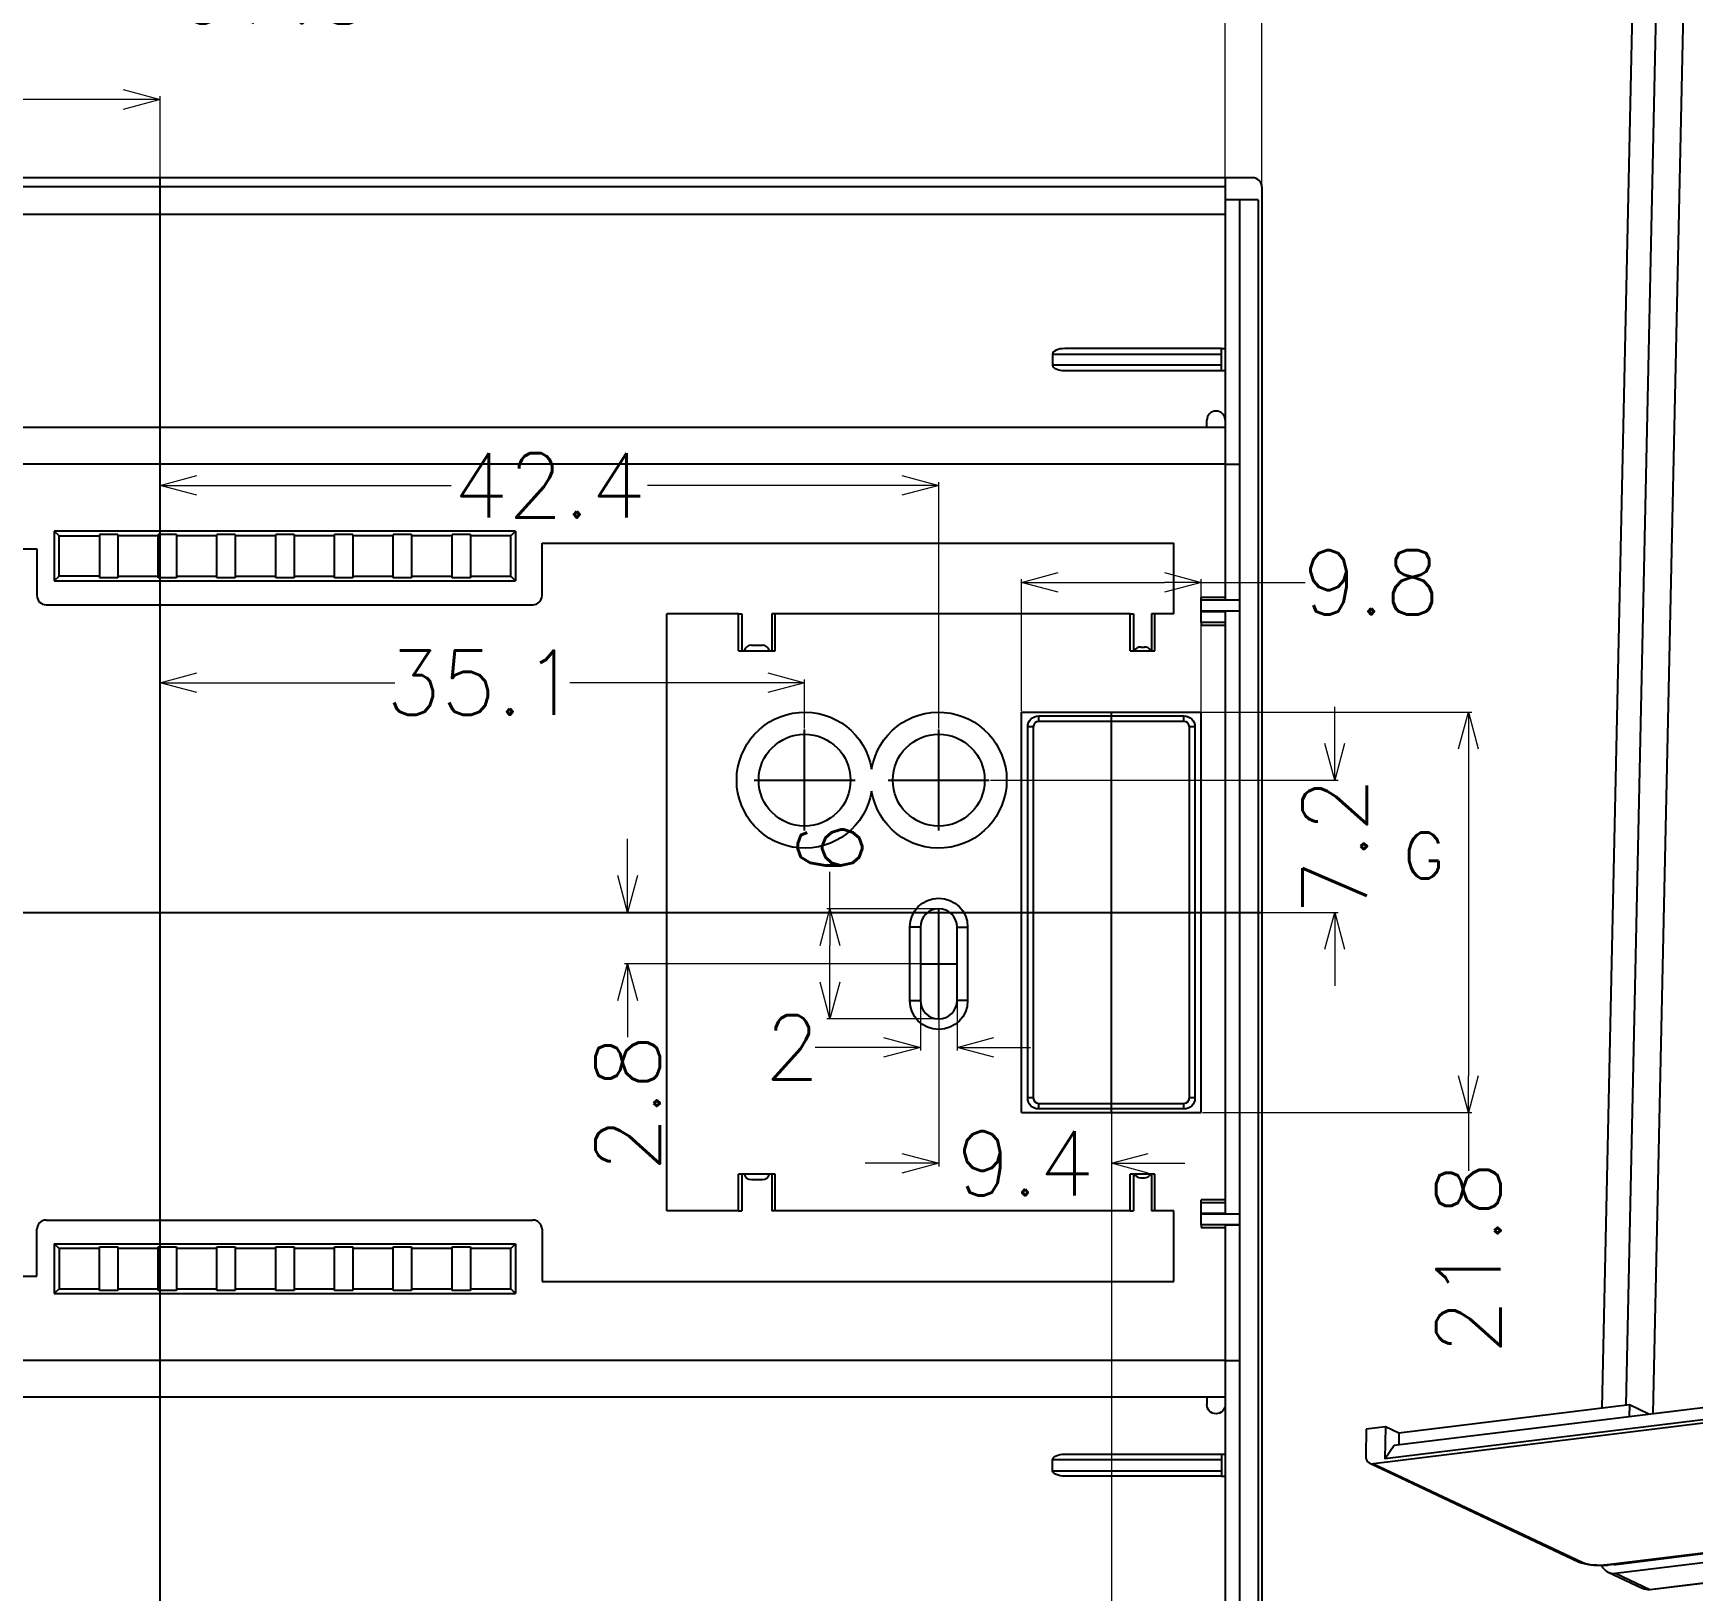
# Model space of a CAD drawing. Header units: millimetres. Extents: x 962 to 1853, y 401 to 821.
# Drawn here: x 1089.2 to 1179.5, y 468.6 to 553.4 of the extents above; entities that cross this region are included whole.
import ezdxf
from ezdxf.enums import TextEntityAlignment as Align
from ezdxf.lldxf.tags import DXFTag

# ---------------------------------------------------------------- set-up
doc = ezdxf.new("R2010")
doc.units = ezdxf.units.MM
for name, color, linetype, true_color in [('5', 7, 'Continuous', 0xffffff), ('6', 7, 'Continuous', 0xffffff), ('8', 7, 'Continuous', 0xffffff)]:
    doc.layers.add(name, color=color, linetype=linetype, true_color=true_color)
doc.layers.add('hatch', color=56, linetype='Continuous', lineweight=9)
doc.styles.get("Standard").update_dxf_attribs({"font": 'txt', "bigfont": 'gbcbig.shx'})
tags = doc.linetypes.add('CENTER', pattern=[2, 1.25, -0.25, 0.25, -0.25]).pattern_tags.tags
tags[10:11] = [DXFTag(74, 4), DXFTag(75, 0), DXFTag(340, '0'), DXFTag(46, 0.0), DXFTag(50, 0.0), DXFTag(44, 0.0), DXFTag(45, 0.0)]
tags[8:9] = [DXFTag(74, 4), DXFTag(75, 0), DXFTag(340, '0'), DXFTag(46, 0.0), DXFTag(50, 0.0), DXFTag(44, 0.0), DXFTag(45, 0.0)]
tags[6:7] = [DXFTag(74, 4), DXFTag(75, 0), DXFTag(340, '0'), DXFTag(46, 0.0), DXFTag(50, 0.0), DXFTag(44, 0.0), DXFTag(45, 0.0)]
tags[4:5] = [DXFTag(74, 4), DXFTag(75, 0), DXFTag(340, '0'), DXFTag(46, 0.0), DXFTag(50, 0.0), DXFTag(44, 0.0), DXFTag(45, 0.0)]
doc.dimstyles.get("Standard").update_dxf_attribs({"dimtxt": 3.5, "dimasz": 2, "dimexe": 0.18, "dimexo": 0.0625, "dimgap": 0.09, "dimtad": 0, "dimdsep": 46, "dimtxsty": 'Standard', "dimblk": 'OPEN30', "dimcen": 0.09, "dimclrd": 3, "dimclre": 3, "dimclrt": 6, "dimazin": 2, "dimtfac": 1, "dimtofl": 0, "dimtmove": 0, "dimatfit": 3, "dimldrblk": 'OPEN30', "dimfxl": 1, "dimtolj": 1, "dimtzin": 0, "dimlwd": 0, "dimlwe": 0, "dimarcsym": 0})

# ---------------------------------------------------------------- blocks, each defined once
blk = doc.blocks.new('_Open30')
at = {"color": 0, "linetype": 'ByBlock', "lineweight": -2}
for p, q in [((-1, 0.268), (0, 0)), ((0, 0), (-1, -0.268)), ((0, 0), (-1, 0))]:
    blk.add_line(p, q, dxfattribs=at)
blk = doc.blocks.new('*D96')
at = {"color": 3, "lineweight": 0}
for p, q in [((1036.073, 545.075), (1036.073, 562.844)), ((1038.073, 562.664), (1092.256, 562.664)), ((1154.073, 562.664), (1100.019, 562.664)), ((1156.073, 543.385), (1156.073, 562.844))]:
    blk.add_line(p, q, dxfattribs=at)
at = {"layer": 'Defpoints', "color": 0}
for p in [(1156.073, 562.664), (1036.073, 545.013), (1156.073, 543.322)]:
    blk.add_point(p, dxfattribs=at)
at = {"color": 3, "lineweight": 0, "xscale": 2, "yscale": 2, "zscale": 2, "rotation": 180}
blk.add_blockref('_Open30', (1036.073, 562.664), dxfattribs=at)
at = {"color": 3, "lineweight": 0, "xscale": 2, "yscale": 2, "zscale": 2}
blk.add_blockref('_Open30', (1156.073, 562.664), dxfattribs=at)
at = {"color": 6, "insert": (1096.138, 562.664), "char_height": 3.5, "attachment_point": 5}
blk.add_mtext('\\A1;120', dxfattribs=at)
blk = doc.blocks.new('*D97')
at = {"color": 3, "lineweight": 0}
for p, q in [((1056.274, 545.575), (1056.274, 555.844)), ((1154.073, 545.575), (1154.073, 555.844)), ((1058.274, 555.664), (1096.96, 555.664)), ((1152.073, 555.664), (1107.64, 555.664))]:
    blk.add_line(p, q, dxfattribs=at)
at = {"layer": 'Defpoints', "color": 0}
for p in [(1056.274, 555.664), (1056.274, 545.513), (1154.073, 545.513)]:
    blk.add_point(p, dxfattribs=at)
at = {"color": 3, "lineweight": 0, "xscale": 2, "yscale": 2, "zscale": 2, "rotation": 180}
blk.add_blockref('_Open30', (1056.274, 555.664), dxfattribs=at)
at = {"color": 3, "lineweight": 0, "xscale": 2, "yscale": 2, "zscale": 2}
blk.add_blockref('_Open30', (1154.073, 555.664), dxfattribs=at)
at = {"color": 6, "insert": (1102.3, 555.664), "char_height": 3.5, "attachment_point": 5}
blk.add_mtext('\\A1;97.8', dxfattribs=at)
blk = doc.blocks.new('*D98')
at = {"color": 3, "lineweight": 0}
for p, q in [((1096.073, 518.639), (1096.073, 517.84)), ((1098.073, 518.02), (1108.867, 518.02)), ((1129.173, 518.02), (1118.38, 518.02)), ((1131.173, 515.525), (1131.173, 518.2))]:
    blk.add_line(p, q, dxfattribs=at)
at = {"layer": 'Defpoints', "color": 0}
for p in [(1096.073, 518.701), (1096.073, 518.02), (1131.173, 515.463)]:
    blk.add_point(p, dxfattribs=at)
at = {"color": 3, "lineweight": 0, "xscale": 2, "yscale": 2, "zscale": 2, "rotation": 180}
blk.add_blockref('_Open30', (1096.073, 518.02), dxfattribs=at)
at = {"color": 3, "lineweight": 0, "xscale": 2, "yscale": 2, "zscale": 2}
blk.add_blockref('_Open30', (1131.173, 518.02), dxfattribs=at)
at = {"color": 6, "insert": (1113.623, 518.02), "char_height": 3.5, "attachment_point": 5}
blk.add_mtext('\\A1;35.1', dxfattribs=at)
blk = doc.blocks.new('*D99')
at = {"color": 3, "lineweight": 0}
for p, q in [((1096.073, 528.871), (1096.073, 528.582)), ((1098.073, 528.762), (1111.933, 528.762)), ((1136.473, 528.762), (1122.613, 528.762)), ((1138.473, 515.525), (1138.473, 528.942))]:
    blk.add_line(p, q, dxfattribs=at)
at = {"layer": 'Defpoints', "color": 0}
for p in [(1096.073, 528.934), (1096.073, 528.762), (1138.473, 515.463)]:
    blk.add_point(p, dxfattribs=at)
at = {"color": 3, "lineweight": 0, "xscale": 2, "yscale": 2, "zscale": 2, "rotation": 180}
blk.add_blockref('_Open30', (1096.073, 528.762), dxfattribs=at)
at = {"color": 3, "lineweight": 0, "xscale": 2, "yscale": 2, "zscale": 2}
blk.add_blockref('_Open30', (1138.473, 528.762), dxfattribs=at)
at = {"color": 6, "insert": (1117.273, 528.762), "char_height": 3.5, "attachment_point": 5}
blk.add_mtext('\\A1;42.4', dxfattribs=at)
blk = doc.blocks.new('*D100')
at = {"color": 3, "lineweight": 0}
for p, q in [((1160.037, 514.713), (1160.037, 516.713)), ((1141.286, 512.713), (1160.217, 512.713)), ((1141.286, 505.513), (1160.217, 505.513)), ((1160.037, 503.513), (1160.037, 501.513))]:
    blk.add_line(p, q, dxfattribs=at)
at = {"layer": 'Defpoints', "color": 0}
for p in [(1141.223, 512.713), (1141.223, 505.513), (1160.037, 505.513)]:
    blk.add_point(p, dxfattribs=at)
at = {"color": 3, "lineweight": 0, "xscale": 2, "yscale": 2, "zscale": 2}
for p, rotation in [((1160.037, 512.713), 270), ((1160.037, 505.513), 90)]:
    blk.add_blockref('_Open30', p, dxfattribs=dict(at, rotation=rotation))
at = {"color": 6, "insert": (1160.037, 509.113), "char_height": 3.5, "attachment_point": 5, "rotation": 90}
blk.add_mtext('\\A1;7.2', dxfattribs=at)
blk = doc.blocks.new('*D101')
at = {"color": 3, "lineweight": 0}
for p, q in [((1142.973, 516.475), (1142.973, 523.663)), ((1144.973, 523.483), (1150.773, 523.483)), ((1152.773, 516.475), (1152.773, 523.663)), ((1152.773, 523.483), (1158.432, 523.483))]:
    blk.add_line(p, q, dxfattribs=at)
at = {"layer": 'Defpoints', "color": 0}
for p in [(1152.773, 523.483), (1142.973, 516.413), (1152.773, 516.413)]:
    blk.add_point(p, dxfattribs=at)
at = {"color": 3, "lineweight": 0, "xscale": 2, "yscale": 2, "zscale": 2, "rotation": 180}
blk.add_blockref('_Open30', (1142.973, 523.483), dxfattribs=at)
at = {"color": 3, "lineweight": 0, "xscale": 2, "yscale": 2, "zscale": 2}
blk.add_blockref('_Open30', (1152.773, 523.483), dxfattribs=at)
at = {"color": 6, "insert": (1162.022, 523.483), "char_height": 3.5, "attachment_point": 5}
blk.add_mtext('\\A1;9.8', dxfattribs=at)
blk = doc.blocks.new('*D102')
at = {"color": 3, "lineweight": 0}
for p, q in [((1152.271, 516.413), (1167.498, 516.413)), ((1167.318, 514.413), (1167.318, 496.613)), ((1152.836, 494.613), (1167.498, 494.613)), ((1167.318, 494.613), (1167.318, 491.446))]:
    blk.add_line(p, q, dxfattribs=at)
at = {"layer": 'Defpoints', "color": 0}
for p in [(1152.209, 516.413), (1152.773, 494.613), (1167.318, 494.613)]:
    blk.add_point(p, dxfattribs=at)
at = {"color": 3, "lineweight": 0, "xscale": 2, "yscale": 2, "zscale": 2}
for p, rotation in [((1167.318, 516.413), 90), ((1167.318, 494.613), 270)]:
    blk.add_blockref('_Open30', p, dxfattribs=dict(at, rotation=rotation))
at = {"color": 6, "insert": (1167.318, 486.69), "char_height": 3.5, "attachment_point": 5, "rotation": 90}
blk.add_mtext('\\A1;21.8', dxfattribs=at)
blk = doc.blocks.new('*D117')
at = {"color": 3, "lineweight": 0}
for p, q in [((1147.873, 496.023), (1147.873, 460.83)), ((1096.073, 490.122), (1096.073, 460.83)), ((1098.073, 461.01), (1117.217, 461.01)), ((1145.873, 461.01), (1126.73, 461.01))]:
    blk.add_line(p, q, dxfattribs=at)
at = {"layer": 'Defpoints', "color": 0}
for p in [(1147.873, 496.086), (1096.073, 490.184), (1096.073, 461.01)]:
    blk.add_point(p, dxfattribs=at)
at = {"color": 3, "lineweight": 0, "xscale": 2, "yscale": 2, "zscale": 2, "rotation": 180}
blk.add_blockref('_Open30', (1096.073, 461.01), dxfattribs=at)
at = {"color": 3, "lineweight": 0, "xscale": 2, "yscale": 2, "zscale": 2}
blk.add_blockref('_Open30', (1147.873, 461.01), dxfattribs=at)
at = {"color": 6, "insert": (1121.973, 461.01), "char_height": 3.5, "attachment_point": 5}
blk.add_mtext('\\A1;51.8', dxfattribs=at)
blk = doc.blocks.new('*D120')
at = {"color": 3, "lineweight": 0}
for p, q in [((1045.173, 540.105), (1045.173, 549.955)), ((1047.173, 549.775), (1065.575, 549.775)), ((1094.073, 549.775), (1075.672, 549.775)), ((1096.073, 540.105), (1096.073, 549.955))]:
    blk.add_line(p, q, dxfattribs=at)
at = {"layer": 'Defpoints', "color": 0}
for p in [(1096.073, 549.775), (1045.173, 540.043), (1096.073, 540.043)]:
    blk.add_point(p, dxfattribs=at)
at = {"color": 3, "lineweight": 0, "xscale": 2, "yscale": 2, "zscale": 2, "rotation": 180}
blk.add_blockref('_Open30', (1045.173, 549.775), dxfattribs=at)
at = {"color": 3, "lineweight": 0, "xscale": 2, "yscale": 2, "zscale": 2}
blk.add_blockref('_Open30', (1096.073, 549.775), dxfattribs=at)
at = {"color": 6, "insert": (1070.623, 549.775), "char_height": 3.5, "attachment_point": 5}
blk.add_mtext('\\A1;50.9', dxfattribs=at)
blk = doc.blocks.new('*D124')
at = {"color": 3, "lineweight": 0}
for p, q in [((1045.773, 500.203), (1045.773, 460.952)), ((1096.073, 474.317), (1096.073, 460.952)), ((1047.773, 461.132), (1065.875, 461.132)), ((1094.073, 461.132), (1075.972, 461.132))]:
    blk.add_line(p, q, dxfattribs=at)
at = {"layer": 'Defpoints', "color": 0}
for p in [(1045.773, 500.265), (1096.073, 474.38), (1096.073, 461.132)]:
    blk.add_point(p, dxfattribs=at)
at = {"color": 3, "lineweight": 0, "xscale": 2, "yscale": 2, "zscale": 2, "rotation": 180}
blk.add_blockref('_Open30', (1045.773, 461.132), dxfattribs=at)
at = {"color": 3, "lineweight": 0, "xscale": 2, "yscale": 2, "zscale": 2}
blk.add_blockref('_Open30', (1096.073, 461.132), dxfattribs=at)
at = {"color": 6, "insert": (1070.923, 461.132), "char_height": 3.5, "attachment_point": 5}
blk.add_mtext('\\A1;50.3', dxfattribs=at)
blk = doc.blocks.new('*D153')
at = {"color": 3, "lineweight": 0}
for p, q in [((1137.473, 500.65), (1137.473, 497.984)), ((1139.473, 500.65), (1139.473, 497.984)), ((1135.473, 498.164), (1131.752, 498.164)), ((1141.473, 498.164), (1143.473, 498.164))]:
    blk.add_line(p, q, dxfattribs=at)
at = {"layer": 'Defpoints', "color": 0}
for p in [(1137.473, 500.713), (1139.473, 500.713), (1139.473, 498.164)]:
    blk.add_point(p, dxfattribs=at)
at = {"color": 3, "lineweight": 0, "xscale": 2, "yscale": 2, "zscale": 2}
blk.add_blockref('_Open30', (1137.473, 498.164), dxfattribs=at)
at = {"color": 3, "lineweight": 0, "xscale": 2, "yscale": 2, "zscale": 2, "rotation": 180}
blk.add_blockref('_Open30', (1139.473, 498.164), dxfattribs=at)
at = {"color": 6, "insert": (1130.496, 498.164), "char_height": 3.5, "attachment_point": 5}
blk.add_mtext('\\A1;2', dxfattribs=at)
blk = doc.blocks.new('*D154')
at = {"color": 3, "lineweight": 0}
for p, q in [((1132.553, 505.713), (1132.553, 507.713)), ((1138.411, 505.713), (1132.373, 505.713)), ((1132.553, 501.713), (1132.553, 503.713)), ((1138.411, 499.713), (1132.373, 499.713))]:
    blk.add_line(p, q, dxfattribs=at)
at = {"layer": 'Defpoints', "color": 0}
for p in [(1132.553, 505.713), (1138.473, 505.713), (1138.473, 499.713)]:
    blk.add_point(p, dxfattribs=at)
at = {"color": 3, "lineweight": 0, "xscale": 2, "yscale": 2, "zscale": 2}
for p, rotation in [((1132.553, 505.713), 90), ((1132.553, 499.713), 270)]:
    blk.add_blockref('_Open30', p, dxfattribs=dict(at, rotation=rotation))
at = {"color": 6, "insert": (1132.553, 508.97), "char_height": 3.5, "attachment_point": 5, "rotation": 90}
blk.add_mtext('\\A1;6', dxfattribs=at)
blk = doc.blocks.new('*D155')
at = {"color": 3, "lineweight": 0}
for p, q in [((1138.473, 500.65), (1138.473, 491.672)), ((1147.873, 500.65), (1147.873, 491.672)), ((1136.473, 491.852), (1134.473, 491.852)), ((1149.873, 491.852), (1151.873, 491.852))]:
    blk.add_line(p, q, dxfattribs=at)
at = {"layer": 'Defpoints', "color": 0}
for p in [(1138.473, 500.713), (1147.873, 500.713), (1147.873, 491.852)]:
    blk.add_point(p, dxfattribs=at)
at = {"color": 3, "lineweight": 0, "xscale": 2, "yscale": 2, "zscale": 2}
blk.add_blockref('_Open30', (1138.473, 491.852), dxfattribs=at)
at = {"color": 3, "lineweight": 0, "xscale": 2, "yscale": 2, "zscale": 2, "rotation": 180}
blk.add_blockref('_Open30', (1147.873, 491.852), dxfattribs=at)
at = {"color": 6, "insert": (1143.173, 491.852), "char_height": 3.5, "attachment_point": 5}
blk.add_mtext('\\A1;9.4', dxfattribs=at)
blk = doc.blocks.new('*D156')
at = {"color": 3, "lineweight": 0}
for p, q in [((1121.537, 507.513), (1121.537, 509.513)), ((1129.066, 505.513), (1121.357, 505.513)), ((1137.582, 502.713), (1121.357, 502.713)), ((1121.537, 500.713), (1121.537, 498.713))]:
    blk.add_line(p, q, dxfattribs=at)
at = {"layer": 'Defpoints', "color": 0}
for p in [(1121.537, 505.513), (1129.129, 505.513), (1137.645, 502.713)]:
    blk.add_point(p, dxfattribs=at)
at = {"color": 3, "lineweight": 0, "xscale": 2, "yscale": 2, "zscale": 2}
for p, rotation in [((1121.537, 505.513), 270), ((1121.537, 502.713), 90)]:
    blk.add_blockref('_Open30', p, dxfattribs=dict(at, rotation=rotation))
at = {"color": 6, "insert": (1121.537, 495.123), "char_height": 3.5, "attachment_point": 5, "rotation": 90}
blk.add_mtext('\\A1;2.8', dxfattribs=at)
blk = doc.blocks.new('fgfdgh')
at = {"layer": '5', "color": 23}
for p, q in [((362.503, -163.521), (415.381, -93.424)), ((363.658, -164.156), (416.483, -94.127)), ((364.595, -165.379), (417.269, -95.55)), ((357.554, -170.95), (358.551, -172.752)), ((357.847, -171.238), (373.543, -179.864)), ((357.847, -171.238), (358.843, -173.04)), ((358.119, -170.818), (358.138, -170.852)), ((358.138, -170.852), (370.064, -177.406)), ((358.843, -173.04), (374.231, -181.498)), ((358.863, -173.061), (374.252, -181.519))]:
    blk.add_line(p, q, dxfattribs=at)
for centre, major_axis, ratio, start_param, end_param in [((358.429, -170.466), (-0.875, -0.484), 0.840387, 5.680767, 6.771096), ((358.429, -170.466), (0.438, 0.242), 0.840387, 3.33282, 3.629503), ((359.426, -172.268), (-0.875, -0.484), 0.840387, 6.283167, 6.771096), ((358.96, -172.886), (0.096, 0.175), 0.478745, 2.848, 3.141619)]:
    blk.add_ellipse(centre, major_axis=major_axis, ratio=ratio, start_param=start_param, end_param=end_param, dxfattribs=at)
at = {"layer": '8', "color": 163}
for p, q in [((351.425, -156.938), (350.551, -158.096)), ((352.348, -157.446), (351.425, -156.938)), ((352.348, -157.446), (351.299, -158.836)), ((352.741, -158.157), (352.348, -157.446)), ((350.498, -158.55), (356.582, -169.554)), ((411.428, -192.1), (350.644, -158.694)), ((350.644, -158.694), (356.728, -169.698)), ((351.299, -158.836), (352.144, -158.538)), ((411.006, -191.65), (351.299, -158.836)), ((352.144, -158.538), (411.412, -191.111)), ((352.741, -158.157), (352.363, -158.658)), ((363.821, -164.246), (352.741, -158.157)), ((363.821, -164.246), (363.443, -164.747)), ((364.383, -165.264), (363.821, -164.246)), ((357.76, -170.596), (371.513, -178.155)), ((357.81, -170.648), (371.493, -178.168))]:
    blk.add_line(p, q, dxfattribs=at)
for centre, major_axis, ratio, start_param, end_param in [((350.936, -158.308), (-0.438, -0.242), 0.840387, 5.200299, 6.771096), ((357.019, -169.312), (-0.438, -0.242), 0.840387, 6.283166, 6.771096), ((357.497, -170.121), (0.798, -0.602), 0.254073, 3.659414, 5.23021), ((358.051, -170.21), (-0.241, -0.438), 0.478745, 5.989593, 6.28321)]:
    blk.add_ellipse(centre, major_axis=major_axis, ratio=ratio, start_param=start_param, end_param=end_param, dxfattribs=at)
blk.add_open_spline([(356.582, -169.554), (356.607, -169.6), (356.689, -169.729), (356.869, -169.938), (357.139, -170.188), (357.438, -170.419), (357.665, -170.566), (357.784, -170.634), (357.81, -170.648)], degree=3, knots=[0, 0, 0, 0, 0.117059, 0.328477, 0.545907, 0.751624, 0.946977, 1, 1, 1, 1], dxfattribs=at)

msp = doc.modelspace()

# ---------------------------------------------------------------- linework, layer by layer
at = {"layer": '5', "color": 23}
for p, q in [((1154.072, 545.513), (1056.274, 545.513)), ((1154.072, 545.013), (1056.274, 545.013)), ((1154.073, 543.513), (1056.273, 543.513)), ((1144.673, 535.913), (1153.873, 535.913)), ((1144.673, 535.913), (1144.673, 535.313)), ((1153.873, 536.213), (1145.338, 536.213)), ((1153.873, 535.913), (1153.873, 536.213)), ((1153.873, 536.213), (1154.073, 536.213)), ((1153.873, 535.313), (1153.873, 535.913)), ((1153.873, 535.313), (1144.673, 535.313)), ((1145.338, 535.013), (1153.873, 535.013)), ((1153.873, 535.013), (1153.873, 535.313)), ((1153.873, 535.013), (1154.073, 535.013)), ((1153.073, 531.913), (1153.073, 532.313)), ((1153.073, 479.113), (1153.073, 478.713)), ((1144.673, 475.113), (1144.673, 475.713)), ((1153.873, 475.713), (1144.673, 475.713)), ((1145.338, 476.013), (1153.873, 476.013)), ((1153.873, 476.013), (1153.873, 475.713)), ((1153.873, 476.013), (1154.073, 476.013)), ((1153.873, 475.713), (1153.873, 475.113)), ((1144.673, 475.113), (1153.873, 475.113)), ((1153.873, 474.813), (1145.338, 474.813)), ((1153.873, 475.113), (1153.873, 474.813)), ((1153.873, 474.813), (1154.073, 474.813))]:
    msp.add_line(p, q, dxfattribs=at)
msp.add_arc((1153.573, 532.313), 0.5, 0, 180, dxfattribs=at)
at = {"layer": '5', "color": 23, "extrusion": (0, 0, -1)}
msp.add_arc((-1153.573, 478.713), 0.5, 180, 0, dxfattribs=at)
at = {"layer": '5', "color": 23}
for centre, major_axis, start_param, end_param in [((1145.338, 535.913), (0.665, 0), 1.570796, 3.141593), ((1145.338, 535.313), (-0.665, 0), 0, 1.570796)]:
    msp.add_ellipse(centre, major_axis=major_axis, ratio=0.45122, start_param=start_param, end_param=end_param, dxfattribs=at)
at = {"layer": '5', "color": 23, "extrusion": (0, 0, -1)}
for centre, major_axis, start_param, end_param in [((1145.338, 475.713), (-0.665, 0), 0, 1.570796), ((1145.338, 475.113), (0.665, 0), 1.570796, 3.141593)]:
    msp.add_ellipse(centre, major_axis=major_axis, ratio=0.45122, start_param=start_param, end_param=end_param, dxfattribs=at)
at = {"layer": '6', "color": 43}
for p, q in [((1128.273, 520.063), (1128.573, 520.063)), ((1128.573, 520.063), (1128.873, 520.063)), ((1149.473, 519.963), (1149.573, 519.963)), ((1149.573, 519.963), (1149.673, 519.963)), ((1143.923, 515.913), (1143.923, 516.213)), ((1143.923, 516.213), (1151.823, 516.213)), ((1151.823, 515.913), (1151.823, 516.213)), ((1143.623, 515.613), (1143.323, 515.613)), ((1143.323, 495.413), (1143.323, 515.613)), ((1143.623, 515.613), (1143.623, 495.413)), ((1151.823, 515.913), (1143.923, 515.913)), ((1152.123, 495.413), (1152.123, 515.613)), ((1152.423, 515.613), (1152.123, 515.613)), ((1152.423, 515.613), (1152.423, 495.413)), ((1143.623, 495.413), (1143.323, 495.413)), ((1152.423, 495.413), (1152.123, 495.413)), ((1143.923, 494.813), (1143.923, 495.113)), ((1143.923, 495.113), (1151.823, 495.113)), ((1151.823, 494.813), (1143.923, 494.813)), ((1151.823, 494.813), (1151.823, 495.113)), ((1128.273, 490.963), (1128.573, 490.963)), ((1128.573, 490.963), (1128.873, 490.963)), ((1149.473, 491.063), (1149.573, 491.063)), ((1149.573, 491.063), (1149.673, 491.063))]:
    msp.add_line(p, q, dxfattribs=at)
for centre, radius, start, end in [((1128.273, 519.663), 0.4, 90, 165.52128), ((1128.873, 519.663), 0.4, 14.47872, 90), ((1149.473, 519.563), 0.4, 90, 150), ((1149.673, 519.563), 0.4, 30, 90), ((1143.923, 515.613), 0.3, 90, 180), ((1151.823, 515.613), 0.3, 0, 90), ((1143.923, 495.413), 0.3, 180, 270), ((1151.823, 495.413), 0.3, 270, 0), ((1128.273, 491.363), 0.4, 194.47872, 270), ((1128.873, 491.363), 0.4, 270, 345.52128), ((1149.473, 491.463), 0.4, 210, 270), ((1149.673, 491.463), 0.4, 270, 330)]:
    msp.add_arc(centre, radius, start, end, dxfattribs=at)
at = {"layer": '6', "color": 43, "extrusion": (0, 0, -1)}
for centre, start, end in [((-1143.923, 515.613), 0, 90), ((-1151.823, 515.613), 90, 180), ((-1143.923, 495.413), 270, 0), ((-1151.823, 495.413), 180, 270)]:
    msp.add_arc(centre, 0.6, start, end, dxfattribs=at)
at = {"layer": '8', "color": 1, "linetype": 'CENTER', "ltscale": 8.128}
for p, q in [((1096.073, 465.513), (1096.073, 545.513)), ((1036.073, 505.513), (1156.073, 505.513))]:
    msp.add_line(p, q, dxfattribs=at)
at = {"layer": '8', "color": 163}
for p, q in [((1154.073, 545.513), (1154.073, 544.313)), ((1155.573, 545.513), (1154.073, 545.513)), ((1156.073, 545.013), (1156.073, 466.013)), ((1155.873, 544.313), (1154.073, 544.313)), ((1154.073, 544.313), (1154.073, 529.913)), ((1154.873, 466.713), (1154.873, 544.313)), ((1155.873, 544.313), (1155.873, 466.713)), ((1154.073, 531.913), (1056.273, 531.913)), ((1154.073, 529.913), (1056.273, 529.913)), ((1154.073, 529.913), (1154.873, 529.913)), ((1154.073, 529.913), (1154.073, 522.539)), ((1086.973, 525.313), (1089.373, 525.313)), ((1089.373, 525.313), (1089.373, 522.763)), ((1116.873, 525.613), (1151.273, 525.613)), ((1116.873, 522.763), (1116.873, 525.613)), ((1151.273, 521.763), (1151.273, 525.613)), ((1154.073, 522.665), (1152.773, 522.665)), ((1152.773, 522.523), (1152.773, 522.665)), ((1152.773, 522.523), (1154.873, 522.523)), ((1152.773, 521.923), (1152.773, 522.523)), ((1154.073, 522.539), (1154.873, 522.539)), ((1089.873, 522.263), (1116.373, 522.263)), ((1123.673, 489.263), (1123.673, 521.763)), ((1127.573, 521.763), (1123.673, 521.763)), ((1127.573, 519.763), (1127.573, 521.763)), ((1127.573, 521.763), (1127.758, 521.763)), ((1127.758, 521.763), (1127.758, 519.763)), ((1129.388, 521.763), (1129.388, 519.763)), ((1129.573, 521.763), (1129.388, 521.763)), ((1129.573, 519.763), (1129.573, 521.763)), ((1148.899, 521.763), (1129.573, 521.763)), ((1148.899, 519.763), (1148.899, 521.763)), ((1148.899, 521.763), (1149.084, 521.763)), ((1149.084, 521.763), (1149.084, 519.763)), ((1150.063, 521.763), (1150.063, 519.763)), ((1150.248, 521.763), (1150.063, 521.763)), ((1150.248, 519.763), (1150.248, 521.763)), ((1151.273, 521.763), (1150.248, 521.763)), ((1152.773, 521.903), (1152.773, 521.923)), ((1154.873, 521.923), (1152.773, 521.923)), ((1152.773, 521.303), (1152.773, 521.903)), ((1152.773, 521.903), (1154.073, 521.903)), ((1154.073, 521.903), (1154.073, 489.123)), ((1154.073, 521.303), (1152.773, 521.303)), ((1152.773, 521.303), (1152.773, 521.161)), ((1152.773, 521.161), (1154.073, 521.161)), ((1127.573, 519.763), (1129.573, 519.763)), ((1148.899, 519.763), (1150.248, 519.763)), ((1142.973, 516.413), (1152.773, 516.413)), ((1142.973, 494.613), (1142.973, 516.413)), ((1152.773, 494.613), (1152.773, 516.413)), ((1136.898, 500.713), (1136.898, 504.713)), ((1137.473, 504.713), (1136.898, 504.713)), ((1137.473, 504.713), (1137.473, 500.713)), ((1139.473, 500.713), (1139.473, 504.713)), ((1139.473, 504.713), (1140.049, 504.713)), ((1140.049, 504.713), (1140.049, 500.713)), ((1136.898, 500.713), (1137.473, 500.713)), ((1140.049, 500.713), (1139.473, 500.713)), ((1142.973, 494.613), (1152.773, 494.613)), ((1129.573, 491.263), (1127.573, 491.263)), ((1127.573, 489.263), (1127.573, 491.263)), ((1127.758, 491.263), (1127.758, 489.263)), ((1129.388, 491.263), (1129.388, 489.263)), ((1129.573, 489.263), (1129.573, 491.263)), ((1150.248, 491.263), (1148.899, 491.263)), ((1148.899, 489.263), (1148.899, 491.263)), ((1149.084, 491.263), (1149.084, 489.263)), ((1150.063, 491.263), (1150.063, 489.263)), ((1150.248, 489.263), (1150.248, 491.263)), ((1154.073, 489.865), (1152.773, 489.865)), ((1152.773, 489.723), (1152.773, 489.865)), ((1127.573, 489.263), (1123.673, 489.263)), ((1127.573, 489.263), (1127.758, 489.263)), ((1129.573, 489.263), (1129.388, 489.263)), ((1148.899, 489.263), (1129.573, 489.263)), ((1148.899, 489.263), (1149.084, 489.263)), ((1150.248, 489.263), (1150.063, 489.263)), ((1151.273, 489.263), (1150.248, 489.263)), ((1151.273, 485.413), (1151.273, 489.263)), ((1152.773, 489.723), (1154.073, 489.723)), ((1152.773, 489.123), (1152.773, 489.723)), ((1154.073, 489.123), (1152.773, 489.123)), ((1152.773, 489.123), (1152.773, 489.103)), ((1152.773, 489.103), (1154.873, 489.103)), ((1152.773, 488.503), (1152.773, 489.103)), ((1089.373, 485.713), (1089.373, 488.263)), ((1089.873, 488.763), (1116.373, 488.763)), ((1116.873, 488.263), (1116.873, 485.413)), ((1154.873, 488.503), (1152.773, 488.503)), ((1152.773, 488.503), (1152.773, 488.361)), ((1152.773, 488.361), (1154.073, 488.361)), ((1154.873, 488.487), (1154.073, 488.487)), ((1154.073, 488.487), (1154.073, 481.113)), ((1086.973, 485.713), (1089.373, 485.713)), ((1116.873, 485.413), (1151.273, 485.413)), ((1154.073, 481.113), (1056.273, 481.113)), ((1154.073, 481.113), (1154.073, 466.713)), ((1154.073, 481.113), (1154.873, 481.113)), ((1154.073, 479.113), (1056.273, 479.113))]:
    msp.add_line(p, q, dxfattribs=at)
at = {"layer": '8', "color": 151}
for p, q in [((1115.429, 526.268), (1090.319, 526.268)), ((1090.319, 526.268), (1090.319, 523.558)), ((1090.574, 526.013), (1090.319, 526.268)), ((1090.574, 526.013), (1092.774, 526.013)), ((1090.574, 523.813), (1090.574, 526.013)), ((1093.774, 526.093), (1092.774, 526.093)), ((1092.774, 526.093), (1092.774, 523.732)), ((1093.774, 526.093), (1093.774, 523.732)), ((1095.974, 526.013), (1093.774, 526.013)), ((1096.974, 526.093), (1095.974, 526.093)), ((1095.974, 523.732), (1095.974, 526.093)), ((1096.974, 526.093), (1096.974, 523.732)), ((1099.174, 526.013), (1096.974, 526.013)), ((1100.174, 526.093), (1099.174, 526.093)), ((1099.174, 523.732), (1099.174, 526.093)), ((1100.174, 526.093), (1100.174, 523.732)), ((1102.374, 526.013), (1100.174, 526.013)), ((1103.374, 526.093), (1102.374, 526.093)), ((1102.374, 523.732), (1102.374, 526.093)), ((1103.374, 526.093), (1103.374, 523.732)), ((1105.574, 526.013), (1103.374, 526.013)), ((1106.574, 526.093), (1105.574, 526.093)), ((1105.574, 523.732), (1105.574, 526.093)), ((1106.574, 526.093), (1106.574, 523.732)), ((1108.774, 526.013), (1106.574, 526.013)), ((1109.774, 526.093), (1108.774, 526.093)), ((1108.774, 523.732), (1108.774, 526.093)), ((1109.774, 526.093), (1109.774, 523.732)), ((1111.974, 526.013), (1109.774, 526.013)), ((1112.974, 526.093), (1111.974, 526.093)), ((1111.974, 523.732), (1111.974, 526.093)), ((1112.974, 526.093), (1112.974, 523.732)), ((1115.174, 526.013), (1112.974, 526.013)), ((1115.174, 526.013), (1115.429, 526.268)), ((1115.174, 523.813), (1115.174, 526.013)), ((1115.429, 526.268), (1115.429, 523.558)), ((1090.574, 523.813), (1090.319, 523.558)), ((1090.319, 523.558), (1115.429, 523.558)), ((1092.774, 523.813), (1090.574, 523.813)), ((1093.774, 523.732), (1092.774, 523.732)), ((1093.774, 523.813), (1095.974, 523.813)), ((1096.974, 523.732), (1095.974, 523.732)), ((1096.974, 523.813), (1099.174, 523.813)), ((1100.174, 523.732), (1099.174, 523.732)), ((1100.174, 523.813), (1102.374, 523.813)), ((1103.374, 523.732), (1102.374, 523.732)), ((1103.374, 523.813), (1105.574, 523.813)), ((1106.574, 523.732), (1105.574, 523.732)), ((1106.574, 523.813), (1108.774, 523.813)), ((1109.774, 523.732), (1108.774, 523.732)), ((1109.774, 523.813), (1111.974, 523.813)), ((1112.974, 523.732), (1111.974, 523.732)), ((1112.974, 523.813), (1115.174, 523.813)), ((1115.174, 523.813), (1115.429, 523.558)), ((1090.319, 487.468), (1115.429, 487.468)), ((1090.319, 487.468), (1090.319, 484.759)), ((1090.574, 487.214), (1090.319, 487.468)), ((1092.774, 487.214), (1090.574, 487.214)), ((1090.574, 487.214), (1090.574, 485.014)), ((1092.774, 487.294), (1093.774, 487.294)), ((1092.774, 484.933), (1092.774, 487.294)), ((1093.774, 487.294), (1093.774, 484.933)), ((1095.974, 487.214), (1093.774, 487.214)), ((1095.974, 487.294), (1096.974, 487.294)), ((1095.974, 484.933), (1095.974, 487.294)), ((1096.974, 487.294), (1096.974, 484.933)), ((1099.174, 487.214), (1096.974, 487.214)), ((1099.174, 487.294), (1100.174, 487.294)), ((1099.174, 484.933), (1099.174, 487.294)), ((1100.174, 487.294), (1100.174, 484.933)), ((1102.374, 487.214), (1100.174, 487.214)), ((1102.374, 487.294), (1103.374, 487.294)), ((1102.374, 484.933), (1102.374, 487.294)), ((1103.374, 487.294), (1103.374, 484.933)), ((1105.574, 487.214), (1103.374, 487.214)), ((1105.574, 487.294), (1106.574, 487.294)), ((1105.574, 484.933), (1105.574, 487.294)), ((1106.574, 487.294), (1106.574, 484.933)), ((1108.774, 487.214), (1106.574, 487.214)), ((1108.774, 487.294), (1109.774, 487.294)), ((1108.774, 484.933), (1108.774, 487.294)), ((1109.774, 487.294), (1109.774, 484.933)), ((1111.974, 487.214), (1109.774, 487.214)), ((1111.974, 487.294), (1112.974, 487.294)), ((1111.974, 484.933), (1111.974, 487.294)), ((1112.974, 487.294), (1112.974, 484.933)), ((1115.174, 487.214), (1112.974, 487.214)), ((1115.174, 487.214), (1115.429, 487.468)), ((1115.174, 485.014), (1115.174, 487.214)), ((1115.429, 487.468), (1115.429, 484.759)), ((1090.574, 485.014), (1090.319, 484.759)), ((1090.319, 484.759), (1115.429, 484.759)), ((1090.574, 485.014), (1092.774, 485.014)), ((1093.774, 484.933), (1092.774, 484.933)), ((1093.774, 485.014), (1095.974, 485.014)), ((1096.974, 484.933), (1095.974, 484.933)), ((1096.974, 485.014), (1099.174, 485.014)), ((1100.174, 484.933), (1099.174, 484.933)), ((1100.174, 485.014), (1102.374, 485.014)), ((1103.374, 484.933), (1102.374, 484.933)), ((1103.374, 485.014), (1105.574, 485.014)), ((1106.574, 484.933), (1105.574, 484.933)), ((1106.574, 485.014), (1108.774, 485.014)), ((1109.774, 484.933), (1108.774, 484.933)), ((1109.774, 485.014), (1111.974, 485.014)), ((1112.974, 484.933), (1111.974, 484.933)), ((1112.974, 485.014), (1115.174, 485.014)), ((1115.174, 485.014), (1115.429, 484.759))]:
    msp.add_line(p, q, dxfattribs=at)
at = {"layer": '8', "color": 1, "linetype": 'CENTER', "ltscale": 0.99568}
for p, q in [((1147.873, 494.613), (1147.873, 516.413)), ((1142.973, 505.513), (1152.773, 505.513))]:
    msp.add_line(p, q, dxfattribs=at)
at = {"layer": '8', "color": 1, "linetype": 'CENTER', "ltscale": 2.54}
for p, q in [((1131.173, 509.963), (1131.173, 515.463)), ((1138.473, 509.963), (1138.473, 515.463)), ((1128.423, 512.713), (1133.923, 512.713)), ((1135.723, 512.713), (1141.223, 512.713))]:
    msp.add_line(p, q, dxfattribs=at)
at = {"layer": '8', "color": 1, "linetype": 'CENTER', "ltscale": 0.2032}
for p, q in [((1138.473, 499.713), (1138.473, 505.713)), ((1137.473, 502.713), (1139.473, 502.713))]:
    msp.add_line(p, q, dxfattribs=at)
at = {"layer": '8', "color": 163}
for centre in [(1131.173, 512.713), (1138.473, 512.713)]:
    msp.add_circle(centre, 2.5, dxfattribs=at)
for centre, radius, start, end in [((1155.573, 545.013), 0.5, 0, 90), ((1089.873, 522.763), 0.5, 180, 270), ((1116.373, 522.763), 0.5, 270, 0), ((1138.473, 504.713), 1, 0, 180), ((1138.473, 500.713), 1, 180, 0), ((1089.873, 488.263), 0.5, 90, 180), ((1116.373, 488.263), 0.5, 0, 90)]:
    msp.add_arc(centre, radius, start, end, dxfattribs=at)
at = {"layer": '8', "color": 163, "extrusion": (0, 0, -1)}
for centre, radius, start, end in [((-1131.173, 512.713), 3.7, 189.43001, 170.56999), ((-1138.473, 512.713), 3.7, 9.43001, 350.56999), ((-1138.473, 504.713), 1.576, 0, 180), ((-1138.473, 500.713), 1.576, 180, 0)]:
    msp.add_arc(centre, radius, start, end, dxfattribs=at)
at = {"layer": 'hatch', "color": 2}
msp.add_lwpolyline([(1164.892, 501.113, 0, 0, 0), (1164.892, 503.613, 0.75, 0, 0), (1164.892, 506.113, 0, 0, 0)], format="xyseb", dxfattribs=at)

# ---------------------------------------------------------------- block references
at = {"rotation": 35.78600127001528}
msp.add_blockref('fgfdgh', (784.906, 399.185), dxfattribs=at)

# ---------------------------------------------------------------- texts
at = {"layer": 'hatch', "color": 6}
msp.add_text('G', height=2.5, dxfattribs=at).set_placement((1164.892, 508.613), align=Align.MIDDLE)

# ---------------------------------------------------------------- dimensions: what is measured, and where the dimension line sits
for base, p1, p2, picture, middle in [((1156.073, 562.664), (1036.073, 545.013), (1156.073, 543.322), '*D96', (1096.138, 562.664)), ((1056.274, 555.664), (1154.073, 545.513), (1056.274, 545.513), '*D97', (1102.3, 555.664)), ((1096.073, 549.775), (1045.173, 540.043), (1096.073, 540.043), '*D120', (1070.623, 549.775)), ((1152.773, 523.483), (1142.973, 516.413), (1152.773, 516.413), '*D101', (1162.022, 523.483)), ((1139.473, 498.164), (1137.473, 500.713), (1139.473, 500.713), '*D153', (1130.496, 498.164)), ((1096.073, 461.132), (1045.773, 500.265), (1096.073, 474.38), '*D124', (1070.923, 461.132)), ((1096.073, 461.01), (1147.873, 496.086), (1096.073, 490.184), '*D117', (1121.973, 461.01))]:
    dim = msp.add_linear_dim(base=base, p1=p1, p2=p2, dimstyle='Standard')
    dim.commit()
    dim.dimension.update_dxf_attribs({"geometry": picture, "text_midpoint": middle, "dimtype": 160})
for base, p1, p2, picture, middle in [((1096.073, 528.762), (1138.473, 515.463), (1096.073, 528.934), '*D99', (1117.273, 528.762)), ((1096.073, 518.02), (1131.173, 515.463), (1096.073, 518.701), '*D98', (1113.623, 518.02)), ((1147.873, 491.852), (1138.473, 500.713), (1147.873, 500.713), '*D155', (1143.173, 491.852))]:
    dim = msp.add_linear_dim(base=base, p1=p1, p2=p2, dimstyle='Standard')
    dim.commit()
    dim.dimension.update_dxf_attribs({"geometry": picture, "text_midpoint": middle})
for base, p1, p2, picture, middle in [((1160.037, 505.513), (1141.223, 512.713), (1141.223, 505.513), '*D100', (1160.037, 509.113)), ((1132.553, 505.713), (1138.473, 499.713), (1138.473, 505.713), '*D154', (1132.553, 508.97))]:
    dim = msp.add_linear_dim(base=base, p1=p1, p2=p2, angle=90, dimstyle='Standard')
    dim.commit()
    dim.dimension.update_dxf_attribs({"geometry": picture, "text_midpoint": middle})
for base, p1, p2, picture, middle in [((1167.318, 494.613), (1152.209, 516.413), (1152.773, 494.613), '*D102', (1167.318, 486.69)), ((1121.537, 505.513), (1137.645, 502.713), (1129.129, 505.513), '*D156', (1121.537, 495.123))]:
    dim = msp.add_linear_dim(base=base, p1=p1, p2=p2, angle=90, dimstyle='Standard')
    dim.commit()
    dim.dimension.update_dxf_attribs({"geometry": picture, "text_midpoint": middle, "dimtype": 160})

doc.saveas('drawing.dxf')
